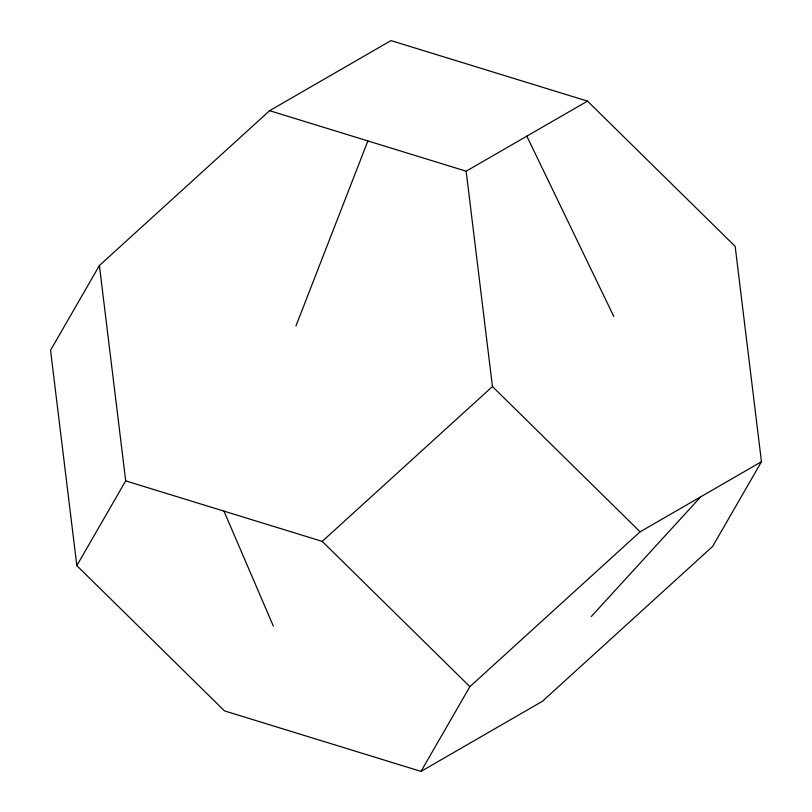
<?xml version="1.0" encoding="UTF-8"?>
<svg xmlns="http://www.w3.org/2000/svg" width="812" height="812" viewBox="0 0 812 812"><rect width="100%" height="100%" fill="white"/><g stroke="black" fill="none" stroke-linecap="round" stroke-linejoin="round"><path stroke-width="1.22" d="M295.923 326.038L367.887 140.943M99.399 265.524L50.537 350.276L76.835 565.629L224.498 710.886L421.022 771.4L542.375 701.314L712.601 546.476L761.463 461.723L735.164 246.371L587.502 101.114L390.978 40.6L269.625 110.686L99.399 265.524L125.698 480.877L76.835 565.629M421.022 771.4L469.884 686.647L640.11 531.809L761.463 461.723M591.237 616.562L700.786 496.761M125.698 480.877L322.222 541.381L492.448 386.542L466.149 171.2L269.625 110.686M466.149 171.2L587.502 101.114M492.448 386.542L640.11 531.809M322.222 541.381L469.884 686.647M526.826 136.152L613.801 316.457M223.96 511.134L273.36 626.133"/></g></svg>
